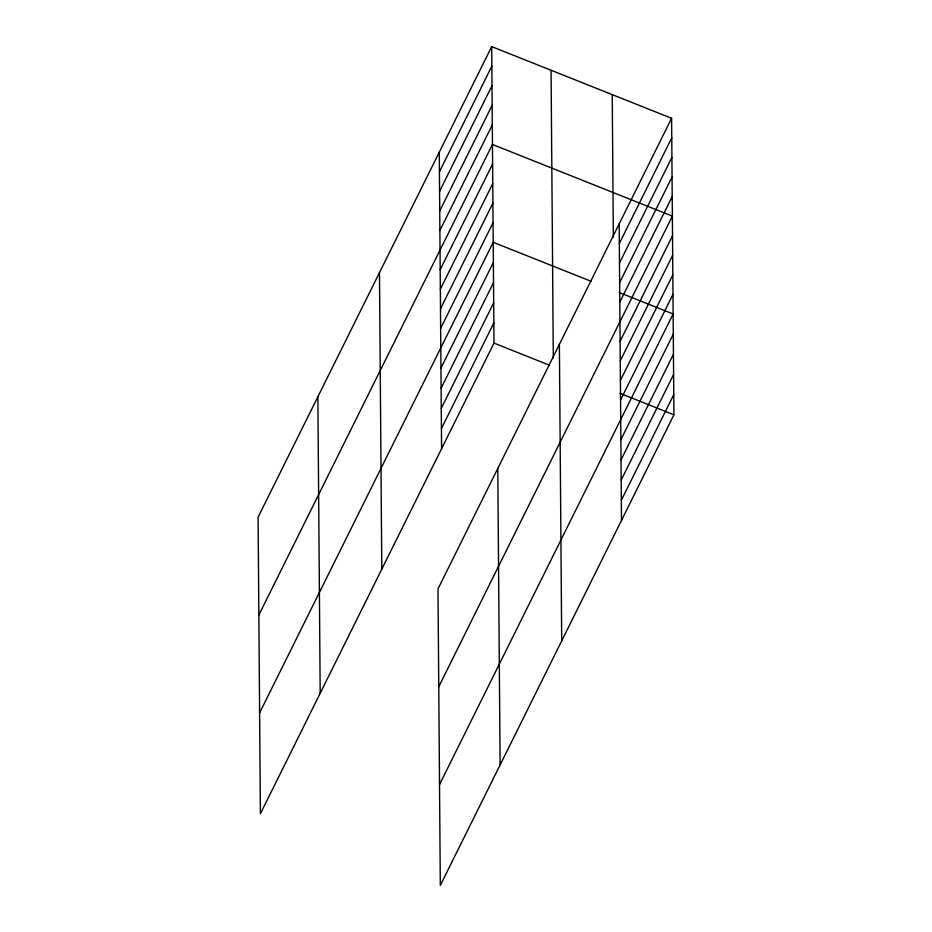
<?xml version="1.0" encoding="UTF-8"?>
<svg xmlns="http://www.w3.org/2000/svg" width="932" height="932" viewBox="0 0 932 932"><rect width="100%" height="100%" fill="white"/><g stroke="black" fill="none" stroke-linecap="round" stroke-linejoin="round"><path stroke-width="1.4" d="M491.688 46.6L258.082 517.202L260.401 813.718L494.007 343.104L491.688 46.6L671.599 118.282L673.918 414.798L440.312 885.4L437.993 588.896L671.599 118.282M439.426 171.768L491.84 66.172M439.578 191.34L492.003 85.744M439.729 210.912L492.154 105.304M439.881 230.484L492.306 124.876M258.851 615.05L492.457 144.448L672.368 216.131L438.762 686.744M440.184 269.616L492.609 164.02M440.335 289.188L492.76 183.592M440.498 308.76L492.912 203.153M440.65 328.332L493.063 222.725M259.609 712.898L493.214 242.297L591.156 281.313M440.952 368.058L493.377 262.463M441.116 388.225L493.529 282.617M441.267 408.391L493.692 302.784M441.43 428.545L493.844 322.95M619.337 243.462L671.762 137.854M619.489 263.022L671.914 157.426M619.64 282.594L672.065 176.998M619.792 302.166L672.217 196.559M620.095 341.31L672.52 235.703M620.258 360.87L672.671 255.275M620.409 380.442L672.822 274.847M620.561 400.014L672.974 294.407M439.52 784.593L673.125 313.979L619.163 292.473M620.863 439.741L673.288 334.145M621.027 459.907L673.44 354.311M621.178 480.073L673.603 374.466M621.341 500.239L673.754 394.632M494.007 343.104L549.332 365.158M619.943 393.292L673.918 414.798M619.186 223.89L621.493 520.394M612.231 94.633L613.349 237.206M559.386 344.339L561.705 640.843M551.068 70.261L553.305 358.121M497.781 468.435L500.1 764.951M439.275 152.196L441.582 448.711M379.475 272.657L381.794 569.161M317.87 396.752L320.189 693.268"/></g></svg>
